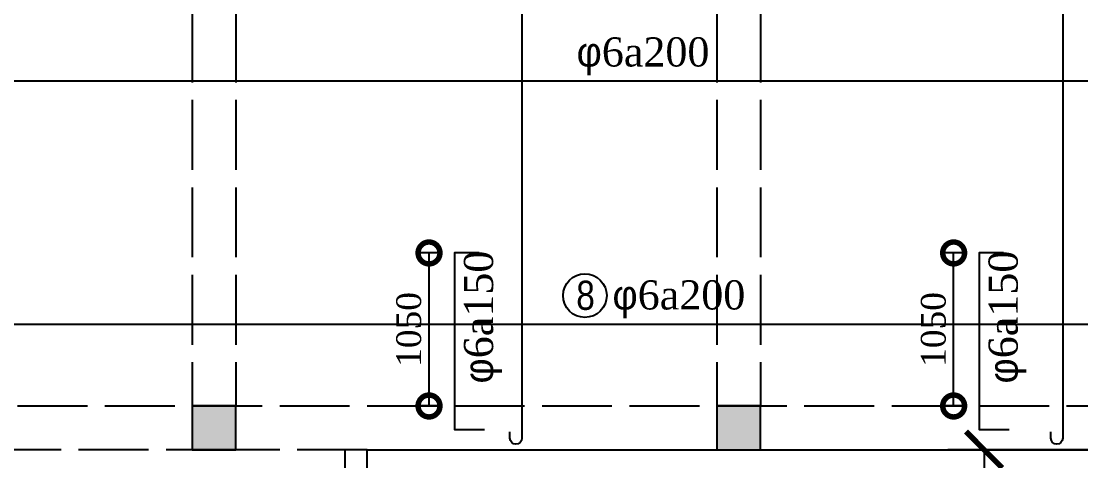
# Model space of a CAD drawing. Extents: x -105064 to -20964, y -943 to 58457.
# Drawn here: x -83870 to -76599, y 30756 to 33772 of the extents above; entities that cross this region are included whole.
import ezdxf

# ---------------------------------------------------------------- set-up
doc = ezdxf.new("R2010")
doc.units = 0
doc.header["$LTSCALE"] = 40
doc.linetypes.add('ACAD_ISO02W100', pattern=[15, 12, -3])
doc.layers.get('0').update_dxf_attribs({"linetype": 'CONTINUOUS'})
doc.layers.get('DEFPOINTS').update_dxf_attribs({"linetype": 'CONTINUOUS'})
for name, color, linetype in [('COT', 3, 'CONTINUOUS'), ('KTHUOT', 6, 'CONTINUOUS'), ('MANH', 2, 'CONTINUOUS'), ('TEXT', 7, 'CONTINUOUS'), ('THEP', 1, 'CONTINUOUS')]:
    doc.layers.add(name, color=color, linetype=linetype)
doc.styles.add('DIM-NEW', font='')
doc.styles.add('VNI-HELVE', font='')
doc.styles.add('VNI-TIMES', font='')
doc.styles.get('DIM-NEW').set_extended_font_data('VNI-Helve-Condense')
doc.styles.get('VNI-HELVE').set_extended_font_data('VNI-Helve')
doc.styles.get('VNI-TIMES').set_extended_font_data('VNI-Times')
doc.dimstyles.new('D1', dxfattribs={"dimscale": 0, "dimtxt": 300, "dimasz": 250, "dimexe": 250, "dimexo": 0, "dimgap": 160, "dimtad": 1, "dimdec": 0, "dimdsep": 46, "dimtxsty": 'VNI-HELVE', "dimblk1": 'ARCHTICK', "dimblk2": 'ARCHTICK', "dimsah": 1, "dimcen": 2.5, "dimclrd": 6, "dimclre": 6, "dimclrt": 6, "dimadec": 0, "dimazin": 0, "dimtfac": 1, "dimtdec": 0, "dimtmove": 0, "dimatfit": 3, "dimldrblk": 'ARCHTICK', "dimfxl": 1, "dimtolj": 1, "dimtzin": 0, "dimarcsym": 0})

# ---------------------------------------------------------------- blocks, each defined once
blk = doc.blocks.new('_ARCHTICK')
at = {"color": 0, "linetype": 'ByBlock', "const_width": 0.15}
blk.add_lwpolyline([(-0.5, -0.5), (0.5, 0.5)], dxfattribs=at)
blk = doc.blocks.new('*D32')
at = {"layer": 'DEFPOINTS', "color": 0, "linetype": 'Continuous', "transparency": 16777216}
for p in [(-76395.8, 30832.4), (-77261.7, 29332.4), (-76395.8, 29332.4)]:
    blk.add_point(p, dxfattribs=at)
at = {"layer": 'KTHUOT', "color": 6, "linetype": 'Continuous', "lineweight": -2, "transparency": 16777216}
for p, q in [((-76395.8, 30832.4), (-77511.7, 30832.4)), ((-77261.7, 30832.4), (-77261.7, 29332.4)), ((-76395.8, 29332.4), (-77511.7, 29332.4))]:
    blk.add_line(p, q, dxfattribs=at)
at = {"layer": 'KTHUOT', "color": 6, "linetype": 'Continuous', "lineweight": -2, "transparency": 16777216, "xscale": 250, "yscale": 250, "zscale": 250}
for p, rotation in [((-77261.7, 30832.4), 90), ((-77261.7, 29332.4), 270)]:
    blk.add_blockref('_ARCHTICK', p, dxfattribs=dict(at, rotation=rotation))
at = {"layer": 'KTHUOT', "color": 6, "linetype": 'Continuous', "transparency": 16777216, "insert": (-77575.9, 30082.4), "char_height": 300, "attachment_point": 5, "rotation": 90, "style": 'VNI-HELVE'}
blk.add_mtext('\\A1;1500', dxfattribs=at)
blk = doc.blocks.new('_DotSmall')
at = {"color": 0, "linetype": 'ByBlock', "const_width": 0.5}
blk.add_lwpolyline([(-0.0625, 0, 1), (0.0625, 0, 1)], format="xyb", close=True, dxfattribs=at)
blk = doc.blocks.new('*D457')
at = {"layer": 'DEFPOINTS', "color": 0, "linetype": 'Continuous', "transparency": 16777216}
for p in [(-81071.2, 32182.3), (-80938.3, 32182.3), (-80938.3, 31132.4)]:
    blk.add_point(p, dxfattribs=at)
at = {"layer": 'KTHUOT', "color": 9, "linetype": 'Continuous', "lineweight": -2, "transparency": 16777216}
for p, q in [((-81008.3, 32182.3), (-81141.2, 32182.3)), ((-81071.2, 31132.4), (-81071.2, 32182.3)), ((-81008.3, 31132.4), (-81141.2, 31132.4))]:
    blk.add_line(p, q, dxfattribs=at)
at = {"layer": 'KTHUOT', "color": 9, "linetype": 'Continuous', "lineweight": -2, "transparency": 16777216, "xscale": 300, "yscale": 300, "zscale": 300}
for p, rotation in [((-81071.2, 32182.3), 90), ((-81071.2, 31132.4), 270)]:
    blk.add_blockref('_DotSmall', p, dxfattribs=dict(at, rotation=rotation))
at = {"layer": 'KTHUOT', "color": 7, "linetype": 'Continuous', "transparency": 16777216, "insert": (-81209.6, 31657.4), "char_height": 170, "attachment_point": 5, "rotation": 90, "style": 'VNI-TIMES'}
blk.add_mtext('\\A1;1050', dxfattribs=at)
blk = doc.blocks.new('*D458')
at = {"layer": 'DEFPOINTS', "color": 0, "linetype": 'Continuous', "transparency": 16777216}
for p in [(-77471.2, 32182.3), (-77338.3, 32182.3), (-77338.3, 31132.4)]:
    blk.add_point(p, dxfattribs=at)
at = {"layer": 'KTHUOT', "color": 9, "linetype": 'Continuous', "lineweight": -2, "transparency": 16777216}
for p, q in [((-77408.3, 32182.3), (-77541.2, 32182.3)), ((-77471.2, 31132.4), (-77471.2, 32182.3)), ((-77408.3, 31132.4), (-77541.2, 31132.4))]:
    blk.add_line(p, q, dxfattribs=at)
at = {"layer": 'KTHUOT', "color": 9, "linetype": 'Continuous', "lineweight": -2, "transparency": 16777216, "xscale": 300, "yscale": 300, "zscale": 300}
for p, rotation in [((-77471.2, 32182.3), 90), ((-77471.2, 31132.4), 270)]:
    blk.add_blockref('_DotSmall', p, dxfattribs=dict(at, rotation=rotation))
at = {"layer": 'KTHUOT', "color": 7, "linetype": 'Continuous', "transparency": 16777216, "insert": (-77609.6, 31657.4), "char_height": 170, "attachment_point": 5, "rotation": 90, "style": 'VNI-TIMES'}
blk.add_mtext('\\A1;1050', dxfattribs=at)

msp = doc.modelspace()

# ---------------------------------------------------------------- linework, layer by layer
at = {"layer": 'COT'}
for points in [[(-82695.8, 30832.4), (-82395.8, 30832.4), (-82395.8, 31132.4), (-82695.8, 31132.4)], [(-79095.8, 30832.4), (-78795.8, 30832.4), (-78795.8, 31132.4), (-79095.8, 31132.4)]]:
    msp.add_lwpolyline(points, close=True, dxfattribs=at)
for points in [[(-82695.8, 30832.4), (-82395.8, 30832.4), (-82695.8, 31132.4), (-82395.8, 31132.4)], [(-79095.8, 30832.4), (-78795.8, 30832.4), (-79095.8, 31132.4), (-78795.8, 31132.4)]]:
    msp.add_solid(points, dxfattribs=at)
at = {"layer": 'KTHUOT', "color": 6, "linetype": 'Continuous'}
msp.add_circle((-80001.8, 31889.9), 150, dxfattribs=at)
at = {"layer": 'MANH', "linetype": 'ACAD_ISO02W100'}
for p, q in [((-82695.8, 35032.4), (-82695.8, 31132.4)), ((-82395.8, 35032.4), (-82395.8, 31132.4)), ((-79095.8, 35032.4), (-79095.8, 31132.4)), ((-78795.8, 35032.4), (-78795.8, 31132.4)), ((-86295.8, 31132.4), (-82695.8, 31132.4)), ((-82695.8, 31132.4), (-79095.8, 31132.4)), ((-79095.8, 31132.4), (-75495.8, 31132.4)), ((-82395.8, 30832.4), (-85995.8, 30832.4)), ((-81495.8, 30832.4), (-82395.8, 30832.4)), ((-81645.8, 29482.4), (-81645.8, 30832.4))]:
    msp.add_line(p, q, dxfattribs=at)
at = {"layer": 'MANH', "linetype": 'Continuous'}
msp.add_line((-81495.8, 29332.4), (-81495.8, 30832.4), dxfattribs=at)
at = {"layer": 'MANH', "color": 2, "linetype": 'Continuous'}
msp.add_lwpolyline([(-81495.8, 30832.4), (-76395.8, 30832.4)], dxfattribs=at)
at = {"layer": 'THEP'}
for points in [[(-80505.4, 37353), (-80505.4, 37416.2, -1), (-80434.4, 37416.2), (-80434.4, 30911), (-80434.4, 30911, -1), (-80515.7, 30911), (-80515.7, 30954.1)], [(-76793.6, 37353), (-76793.6, 37416.2, -1), (-76722.6, 37416.2), (-76722.6, 30911), (-76722.6, 30911, -1), (-76803.9, 30911), (-76803.9, 30954.1)], [(-71788.2, 33451), (-71703, 33451, -1), (-71703, 33360.7), (-71703, 33360.7), (-99390.5, 33360.7, -1), (-99390.5, 33445.5), (-99326.4, 33445.5)], [(-86143.8, 31741), (-86209.9, 31741, 1), (-86209.9, 31693.8), (-71685.9, 31693.8, 1), (-71685.9, 31738.3), (-71757.5, 31738.3)]]:
    msp.add_lwpolyline(points, format="xyb", dxfattribs=at)
for points in [[(-80728, 32182.3), (-80895.8, 32182.3), (-80895.8, 30971.9), (-80690.9, 30971.9)], [(-77128, 32182.3), (-77295.8, 32182.3), (-77295.8, 30971.9), (-77090.9, 30971.9)]]:
    msp.add_lwpolyline(points, dxfattribs=at)

# ---------------------------------------------------------------- texts
at = {"layer": 'TEXT', "style": 'DIM-NEW'}
msp.add_text('8', height=200, dxfattribs=at).set_placement((-80060.8, 31791.8))
at = {"layer": 'TEXT', "char_height": 200, "width": 982.857, "attachment_point": 1, "style": 'VNI-TIMES'}
for insert in [(-80058.6, 33661.5), (-79812.5, 31994.5)]:
    msp.add_mtext('{\\fSymbol|b0|i0|c2|p16;f}6a200', dxfattribs=dict(at, insert=insert))
at = {"layer": 'TEXT', "char_height": 200, "width": 982.857, "attachment_point": 1, "rotation": 90, "style": 'VNI-TIMES'}
for insert in [(-80831.6, 31286.5), (-77231.6, 31286.5)]:
    msp.add_mtext('{\\fSymbol|b0|i0|c2|p16;f}6a150', dxfattribs=dict(at, insert=insert))

# ---------------------------------------------------------------- dimensions: what is measured, and where the dimension line sits
at = {"layer": 'KTHUOT', "color": 6, "linetype": 'Continuous'}
for base, p1, p2, angle, override, picture, middle in [((-81071.2, 32182.3), (-80938.3, 31132.4), (-80938.3, 32182.3), 270, {"dimscale": 1, "dimtxt": 170, "dimasz": 300, "dimexe": 70, "dimexo": 70, "dimgap": 50, "dimtxsty": 'VNI-TIMES', "dimblk1": 'DotSmall', "dimblk2": 'DotSmall', "dimclrd": 9, "dimclre": 9, "dimclrt": 7}, '*D457', (-81209.6, 31657.4)), ((-77471.2, 32182.3), (-77338.3, 31132.4), (-77338.3, 32182.3), 270, {"dimscale": 1, "dimtxt": 170, "dimasz": 300, "dimexe": 70, "dimexo": 70, "dimgap": 50, "dimtxsty": 'VNI-TIMES', "dimblk1": 'DotSmall', "dimblk2": 'DotSmall', "dimclrd": 9, "dimclre": 9, "dimclrt": 7}, '*D458', (-77609.6, 31657.4)), ((-77261.7, 29332.4), (-76395.8, 30832.4), (-76395.8, 29332.4), 90, {"dimscale": 1}, '*D32', (-77575.9, 30082.4))]:
    dim = msp.add_linear_dim(base=base, p1=p1, p2=p2, angle=angle, dimstyle='D1', override=override, dxfattribs=at)
    dim.commit()
    dim.dimension.update_dxf_attribs({"geometry": picture, "text_midpoint": middle})

doc.saveas('drawing.dxf')
